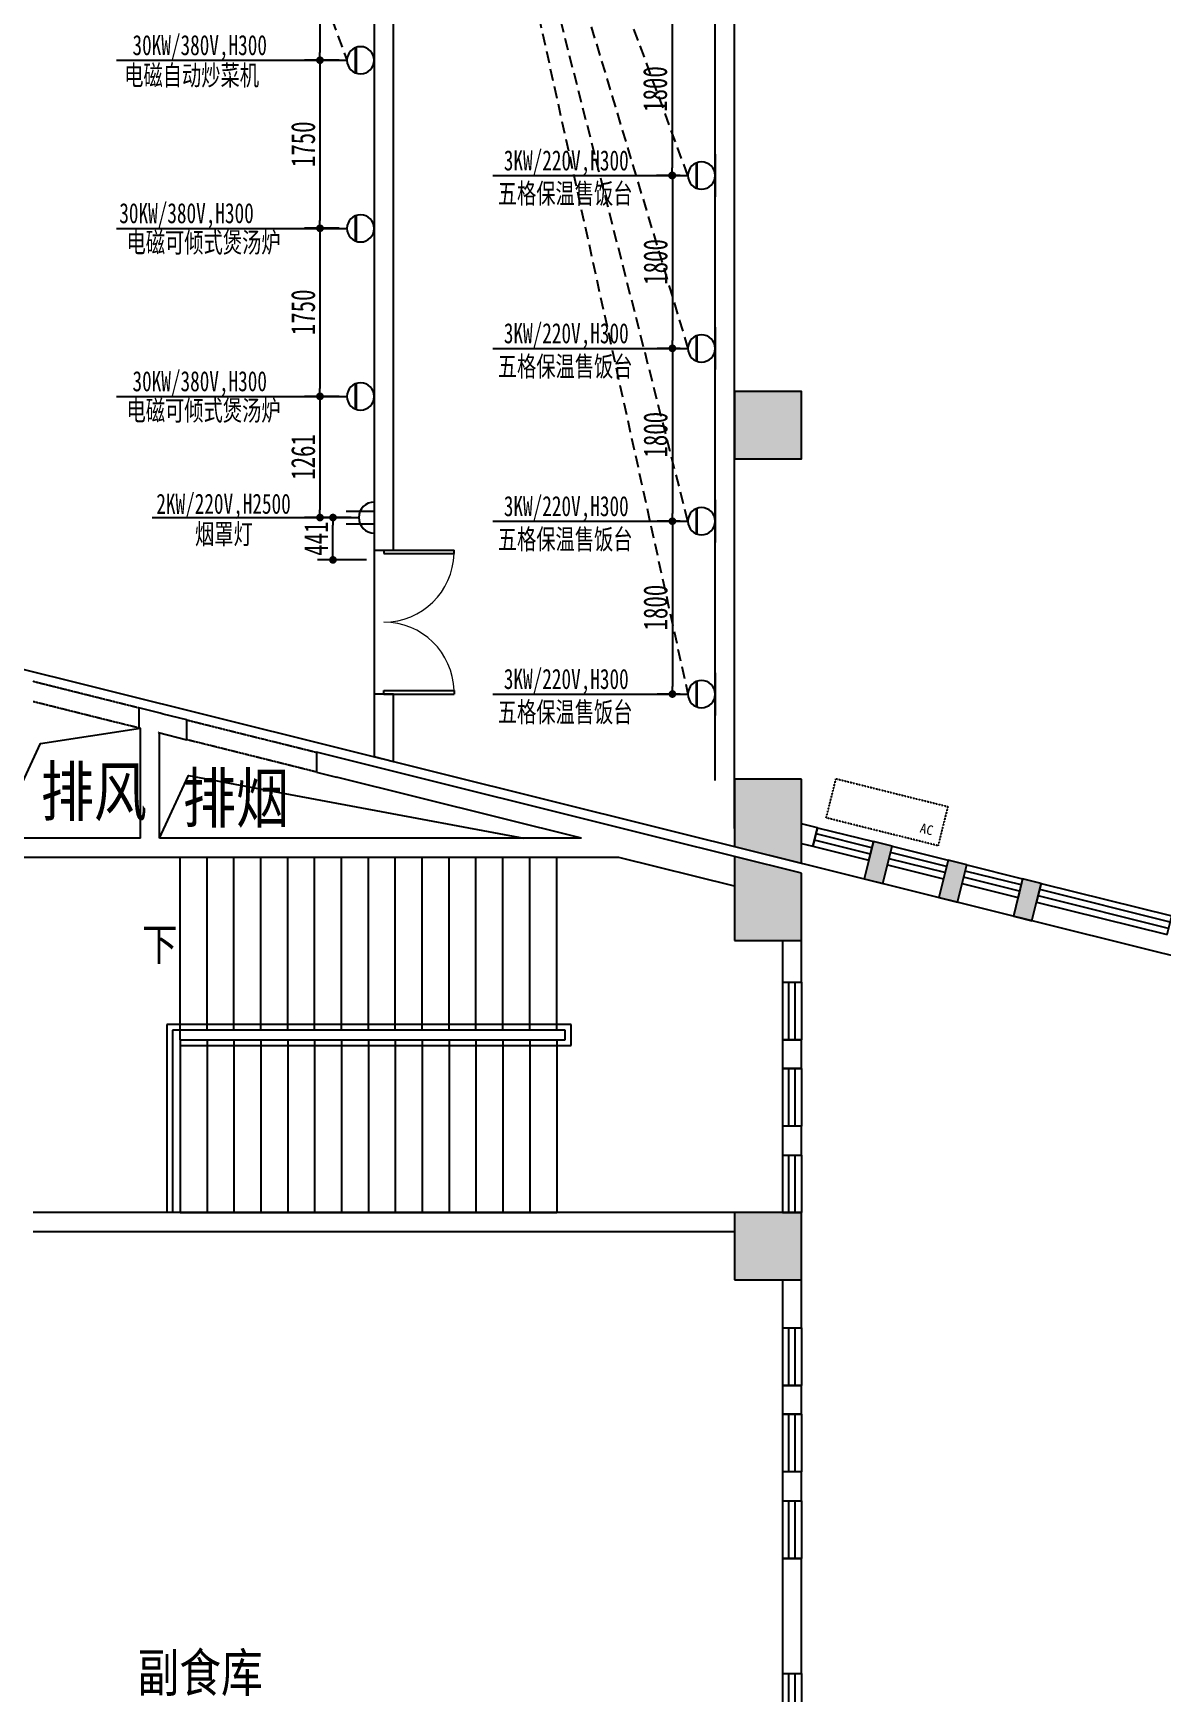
# Model space of a CAD drawing. Header units: inches. Extents: x -584 to 1446124, y -108140 to 99637.
# Drawn here: x 1347784 to 1359534, y 48579 to 65862 of the extents above; entities that cross this region are included whole.
import ezdxf

# ---------------------------------------------------------------- set-up
doc = ezdxf.new("R2010")
doc.units = ezdxf.units.IN
doc.header["$MEASUREMENT"] = 0
doc.linetypes.add('DASH', pattern=[0.35, 0.25, -0.1])
doc.linetypes.add('HIDDEN', pattern=[0.375, 0.25, -0.125])
for name, color, linetype in [('COLUMN', 6, 'Continuous'), ('DIM_SYMB', 3, 'Continuous'), ('PUB_HATCH', 8, 'Continuous'), ('PUB_TEXT', 151, 'Continuous'), ('STAIR', 6, 'Continuous'), ('WALL', 7, 'Continuous'), ('WINDOW', 3, 'Continuous'), ('供排水', 4, 'Continuous'), ('电位', 1, 'Continuous'), ('空调', 205, 'Continuous')]:
    doc.layers.add(name, color=color, linetype=linetype)
doc.styles.add('_TCH_DIM', font='stylu.ttf')
doc.styles.add('HZ-1', font='MingLiU.ttf', dxfattribs={"width": 0.8})
doc.styles.get("Standard").update_dxf_attribs({"font": '', "width": 0.7, "height": 250})
doc.styles.add('STYLE4', font='', dxfattribs={"width": 0.7, "height": 180})
doc.styles.get('Standard').set_extended_font_data('NSimSun')
doc.styles.get('STYLE4').set_extended_font_data('NSimSun')
doc.dimstyles.new('电路', dxfattribs={"dimscale": 80, "dimtxt": 2.5, "dimasz": 1, "dimexe": 2, "dimexo": 1, "dimtad": 1, "dimdec": 0, "dimtxsty": 'Standard', "dimblk": 'DOT', "dimcen": 1, "dimclrd": 6, "dimclre": 6, "dimclrt": 6, "dimadec": 0, "dimazin": 0, "dimtfac": 1, "dimtdec": 0, "dimtmove": 0, "dimatfit": 3, "dimfxl": 0, "dimarcsym": 0})

# ---------------------------------------------------------------- blocks, each defined once
blk = doc.blocks.new('vhjkghkghkl')
at = {"layer": '空调', "linetype": 'DASH', "ltscale": 0.3}
blk.add_lwpolyline([(134071, 540199), (134071, 539779), (132871, 539779), (132871, 540199), (134071, 540199)], close=True, dxfattribs=at)
at = {"layer": '空调', "linetype": 'DASH', "ltscale": 0.3, "style": 'HZ-1'}
blk.add_text('AC', height=100, dxfattribs=at).set_placement((133846, 539867))
blk = doc.blocks.new('_FZH')
at = {"layer": 'WALL'}
blk.add_lwpolyline([(-0.5, -0.5), (0.5, -0.5), (0.5, 0.5), (-0.5, 0.5)], close=True, dxfattribs=at)
blk.add_solid([(-0.5, -0.5), (0.5, -0.5), (-0.5, 0.5), (0.5, 0.5)], dxfattribs=at)
blk = doc.blocks.new('$DorLib2D$00000002')
for p, q in [((-0.5, 0), (-0.5, 0.4875)), ((-0.475, 0.4875), (-0.5, 0.4875)), ((-0.475, 0), (-0.475, 0.4875)), ((0.475, 0), (0.475, 0.4875)), ((0.475, 0.4875), (0.5, 0.4875)), ((0.5, 0), (0.5, 0.4875)), ((-0.5, 0), (-0.475, 0)), ((0.5, 0), (0.475, 0))]:
    blk.add_line(p, q)
at = {"lineweight": 13}
for centre, start, end in [((-0.4875, 0), 0, 88.53072), ((0.4875, 0), 91.46928, 180)]:
    blk.add_arc(centre, 0.4875, start, end, dxfattribs=at)
blk = doc.blocks.new('$WINLIB2D$00000001')
at = {"color": 0}
for points in [[(-0.5, 0.5), (-0.5, -0.5)], [(-0.5, 0.5), (0.5, 0.5)], [(0.5, -0.5), (0.5, 0.5)], [(0.5, 0.167), (-0.5, 0.167)], [(0.5, -0.167), (-0.5, -0.167)], [(-0.5, -0.5), (0.5, -0.5)]]:
    blk.add_lwpolyline(points, dxfattribs=at)
blk = doc.blocks.new('$TCHSYS$WIN2D')
for p, q in [((-0.5, 0.5), (0.5, 0.5)), ((-0.5, 0.5), (-0.5, -0.5)), ((0.5, 0.5), (0.5, -0.5)), ((0.5, 0.167), (-0.5, 0.167)), ((0.5, -0.167), (-0.5, -0.167)), ((-0.5, -0.5), (0.5, -0.5))]:
    blk.add_line(p, q)
blk = doc.blocks.new('A$C3BCC7316')
at = {"layer": '电位'}
for p, q in [((99, 215), (404, 215)), ((104, 226), (399, 226)), ((0, 0), (503, 0))]:
    blk.add_line(p, q, dxfattribs=at)
blk.add_circle((252, 161), 161, dxfattribs=at)
blk = doc.blocks.new('A$C383973DD')
at = {"layer": '电位'}
for p, q in [((0, 0), (0, 503)), ((292, 316), (0, 316)), ((292, 187), (0, 187))]:
    blk.add_line(p, q, dxfattribs=at)
blk.add_arc((0, 252), 161, 270, 90, dxfattribs=at)
blk = doc.blocks.new('A$C7F97516A')
at = {"layer": '电位', "color": 4, "xscale": -1}
blk.add_blockref('A$C383973DD', (292, 0), dxfattribs=at)
blk = doc.blocks.new('A$C624B2101')
at = {"rotation": 180}
blk.add_blockref('A$C7F97516A', (292, 503), dxfattribs=at)
blk = doc.blocks.new('A$C76033D9E')
at = {"layer": '电位', "rotation": 180}
blk.add_blockref('A$C624B2101', (292, 503), dxfattribs=at)
blk = doc.blocks.new('A$C748C3124')
at = {"layer": '电位', "rotation": 90}
blk.add_blockref('A$C76033D9E', (503, 0), dxfattribs=at)
blk = doc.blocks.new('A$C42B0259F')
at = {"layer": '电位', "ltscale": 5, "xscale": -1, "rotation": 180}
blk.add_blockref('A$C748C3124', (0, 292), dxfattribs=at)
blk = doc.blocks.new('A$C46FF7360')
at = {"layer": '供排水', "color": 1, "rotation": 270}
blk.add_blockref('A$C42B0259F', (0, 503), dxfattribs=at)
blk = doc.blocks.new('A$C2916719F')
at = {"layer": '电位', "linetype": 'ByBlock', "rotation": 180}
blk.add_blockref('A$C46FF7360', (292, 503), dxfattribs=at)
blk = doc.blocks.new('A$C03132E9D')
at = {"layer": '电位', "linetype": 'ByBlock', "rotation": 270}
blk.add_blockref('A$C2916719F', (0, 292), dxfattribs=at)
blk = doc.blocks.new('A$C6B0667CD')
at = {"layer": '电位', "rotation": 89.99999999999999}
blk.add_blockref('A$C03132E9D', (292, 0), dxfattribs=at)
blk = doc.blocks.new('A$C1DA46B52')
at = {"layer": '电位', "xscale": -1, "rotation": 180}
blk.add_blockref('A$C6B0667CD', (0, 503), dxfattribs=at)
blk = doc.blocks.new('A$C30686D04')
at = {"layer": 'WALL', "color": 5, "rotation": 90}
blk.add_blockref('A$C1DA46B52', (503, 0), dxfattribs=at)
blk = doc.blocks.new('A$C10C2449B')
at = {"layer": 'WALL', "color": 5, "rotation": 90}
blk.add_blockref('A$C30686D04', (292, 0), dxfattribs=at)
blk = doc.blocks.new('A$C50093F6F')
at = {"layer": '电位', "rotation": 270}
blk.add_blockref('A$C10C2449B', (0, 292), dxfattribs=at)
blk = doc.blocks.new('A$C5F826928')
at = {"layer": '电位', "rotation": 270}
blk.add_blockref('A$C50093F6F', (0, 503), dxfattribs=at)
blk = doc.blocks.new('_DOT')
at = {"color": 0, "linetype": 'ByBlock'}
blk.add_line((-0.5, 0), (-1, 0), dxfattribs=at)
at = {"color": 0, "linetype": 'ByBlock', "const_width": 0.5}
blk.add_lwpolyline([(-0.25, 0, 1), (0.25, 0, 1)], format="xyb", close=True, dxfattribs=at)
blk = doc.blocks.new('*D512')
at = {"layer": 'Defpoints', "color": 0, "transparency": 16777216}
for p in [(1351051, 67330), (1350770, 65580), (1351051, 65580)]:
    blk.add_point(p, dxfattribs=at)
at = {"layer": '电位', "color": 6, "lineweight": -2, "transparency": 16777216}
for p, q in [((1350971, 67330), (1350610, 67330)), ((1350770, 67250), (1350770, 65660)), ((1350971, 65580), (1350610, 65580))]:
    blk.add_line(p, q, dxfattribs=at)
at = {"layer": '电位', "color": 6, "lineweight": -2, "transparency": 16777216, "xscale": 80, "yscale": 80, "zscale": 80}
for p, rotation in [((1350770, 67330), 90), ((1350770, 65580), 270)]:
    blk.add_blockref('_DOT', p, dxfattribs=dict(at, rotation=rotation))
at = {"layer": '电位', "color": 6, "transparency": 16777216, "insert": (1350595, 66455), "char_height": 250, "attachment_point": 5, "rotation": 90}
blk.add_mtext('1750', dxfattribs=at)
blk = doc.blocks.new('*D513')
at = {"layer": 'Defpoints', "color": 0, "transparency": 16777216}
for p in [(1350905, 60818), (1351173, 60818), (1351335, 60377)]:
    blk.add_point(p, dxfattribs=at)
at = {"layer": '电位', "color": 6, "lineweight": -2, "transparency": 16777216}
for p, q in [((1351093, 60818), (1350745, 60818)), ((1350905, 60457), (1350905, 60738)), ((1351255, 60377), (1350745, 60377))]:
    blk.add_line(p, q, dxfattribs=at)
at = {"layer": '电位', "color": 6, "lineweight": -2, "transparency": 16777216, "xscale": 80, "yscale": 80, "zscale": 80}
for p, rotation in [((1350905, 60818), 90), ((1350905, 60377), 270)]:
    blk.add_blockref('_DOT', p, dxfattribs=dict(at, rotation=rotation))
at = {"layer": '电位', "color": 6, "transparency": 16777216, "insert": (1350730, 60598), "char_height": 250, "attachment_point": 5, "rotation": 90}
blk.add_mtext('441', dxfattribs=at)
blk = doc.blocks.new('*D525')
at = {"layer": 'Defpoints', "color": 0, "transparency": 16777216}
for p in [(1354600, 66180), (1354435, 64380), (1354600, 64380)]:
    blk.add_point(p, dxfattribs=at)
at = {"layer": '电位', "color": 6, "lineweight": -2, "transparency": 16777216}
for p, q in [((1354520, 66180), (1354275, 66180)), ((1354435, 66100), (1354435, 64460)), ((1354520, 64380), (1354275, 64380))]:
    blk.add_line(p, q, dxfattribs=at)
at = {"layer": '电位', "color": 6, "lineweight": -2, "transparency": 16777216, "xscale": 80, "yscale": 80, "zscale": 80}
for p, rotation in [((1354435, 66180), 90), ((1354435, 64380), 270)]:
    blk.add_blockref('_DOT', p, dxfattribs=dict(at, rotation=rotation))
at = {"layer": '电位', "color": 6, "transparency": 16777216, "insert": (1354260, 65280), "char_height": 250, "attachment_point": 5, "rotation": 90}
blk.add_mtext('1800', dxfattribs=at)
blk = doc.blocks.new('*D526')
at = {"layer": 'Defpoints', "color": 0, "transparency": 16777216}
for p in [(1354600, 64380), (1354439, 62580), (1354600, 62580)]:
    blk.add_point(p, dxfattribs=at)
at = {"layer": '电位', "color": 6, "lineweight": -2, "transparency": 16777216}
for p, q in [((1354520, 64380), (1354279, 64380)), ((1354439, 64300), (1354439, 62660)), ((1354520, 62580), (1354279, 62580))]:
    blk.add_line(p, q, dxfattribs=at)
at = {"layer": '电位', "color": 6, "lineweight": -2, "transparency": 16777216, "xscale": 80, "yscale": 80, "zscale": 80}
for p, rotation in [((1354439, 64380), 90), ((1354439, 62580), 270)]:
    blk.add_blockref('_DOT', p, dxfattribs=dict(at, rotation=rotation))
at = {"layer": '电位', "color": 6, "transparency": 16777216, "insert": (1354264, 63480), "char_height": 250, "attachment_point": 5, "rotation": 90}
blk.add_mtext('1800', dxfattribs=at)
blk = doc.blocks.new('*D527')
at = {"layer": 'Defpoints', "color": 0, "transparency": 16777216}
for p in [(1354600, 62580), (1354439, 60780), (1354600, 60780)]:
    blk.add_point(p, dxfattribs=at)
at = {"layer": '电位', "color": 6, "lineweight": -2, "transparency": 16777216}
for p, q in [((1354520, 62580), (1354279, 62580)), ((1354439, 62500), (1354439, 60860)), ((1354520, 60780), (1354279, 60780))]:
    blk.add_line(p, q, dxfattribs=at)
at = {"layer": '电位', "color": 6, "lineweight": -2, "transparency": 16777216, "xscale": 80, "yscale": 80, "zscale": 80}
for p, rotation in [((1354439, 62580), 90), ((1354439, 60780), 270)]:
    blk.add_blockref('_DOT', p, dxfattribs=dict(at, rotation=rotation))
at = {"layer": '电位', "color": 6, "transparency": 16777216, "insert": (1354264, 61680), "char_height": 250, "attachment_point": 5, "rotation": 90}
blk.add_mtext('1800', dxfattribs=at)
blk = doc.blocks.new('*D528')
at = {"layer": 'Defpoints', "color": 0, "transparency": 16777216}
for p in [(1354600, 60780), (1354439, 58980), (1354600, 58980)]:
    blk.add_point(p, dxfattribs=at)
at = {"layer": '电位', "color": 6, "lineweight": -2, "transparency": 16777216}
for p, q in [((1354520, 60780), (1354279, 60780)), ((1354439, 60700), (1354439, 59060)), ((1354520, 58980), (1354279, 58980))]:
    blk.add_line(p, q, dxfattribs=at)
at = {"layer": '电位', "color": 6, "lineweight": -2, "transparency": 16777216, "xscale": 80, "yscale": 80, "zscale": 80}
for p, rotation in [((1354439, 60780), 90), ((1354439, 58980), 270)]:
    blk.add_blockref('_DOT', p, dxfattribs=dict(at, rotation=rotation))
at = {"layer": '电位', "color": 6, "transparency": 16777216, "insert": (1354264, 59880), "char_height": 250, "attachment_point": 5, "rotation": 90}
blk.add_mtext('1800', dxfattribs=at)
blk = doc.blocks.new('*D791')
at = {"layer": 'Defpoints', "color": 0, "transparency": 16777216}
for p in [(1351051, 65580), (1350770, 63830), (1351051, 63830)]:
    blk.add_point(p, dxfattribs=at)
at = {"layer": '电位', "color": 6, "lineweight": -2, "transparency": 16777216}
for p, q in [((1350971, 65580), (1350610, 65580)), ((1350770, 65500), (1350770, 63910)), ((1350971, 63830), (1350610, 63830))]:
    blk.add_line(p, q, dxfattribs=at)
at = {"layer": '电位', "color": 6, "lineweight": -2, "transparency": 16777216, "xscale": 80, "yscale": 80, "zscale": 80}
for p, rotation in [((1350770, 65580), 90), ((1350770, 63830), 270)]:
    blk.add_blockref('_DOT', p, dxfattribs=dict(at, rotation=rotation))
at = {"layer": '电位', "color": 6, "transparency": 16777216, "insert": (1350595, 64705), "char_height": 250, "attachment_point": 5, "rotation": 90}
blk.add_mtext('1750', dxfattribs=at)
blk = doc.blocks.new('*D792')
at = {"layer": 'Defpoints', "color": 0, "transparency": 16777216}
for p in [(1351051, 63830), (1350770, 62080), (1351051, 62080)]:
    blk.add_point(p, dxfattribs=at)
at = {"layer": '电位', "color": 6, "lineweight": -2, "transparency": 16777216}
for p, q in [((1350971, 63830), (1350610, 63830)), ((1350770, 63750), (1350770, 62160)), ((1350971, 62080), (1350610, 62080))]:
    blk.add_line(p, q, dxfattribs=at)
at = {"layer": '电位', "color": 6, "lineweight": -2, "transparency": 16777216, "xscale": 80, "yscale": 80, "zscale": 80}
for p, rotation in [((1350770, 63830), 90), ((1350770, 62080), 270)]:
    blk.add_blockref('_DOT', p, dxfattribs=dict(at, rotation=rotation))
at = {"layer": '电位', "color": 6, "transparency": 16777216, "insert": (1350595, 62955), "char_height": 250, "attachment_point": 5, "rotation": 90}
blk.add_mtext('1750', dxfattribs=at)
blk = doc.blocks.new('*D793')
at = {"layer": 'Defpoints', "color": 0, "transparency": 16777216}
for p in [(1350790, 62079), (1350770, 60818), (1350790, 60818)]:
    blk.add_point(p, dxfattribs=at)
at = {"layer": '电位', "color": 6, "lineweight": -2, "transparency": 16777216}
for p, q in [((1350770, 62079), (1350610, 62079)), ((1350770, 61999), (1350770, 60898)), ((1350770, 60818), (1350610, 60818))]:
    blk.add_line(p, q, dxfattribs=at)
at = {"layer": '电位', "color": 6, "lineweight": -2, "transparency": 16777216, "xscale": 80, "yscale": 80, "zscale": 80}
for p, rotation in [((1350770, 62079), 90), ((1350770, 60818), 270)]:
    blk.add_blockref('_DOT', p, dxfattribs=dict(at, rotation=rotation))
at = {"layer": '电位', "color": 6, "transparency": 16777216, "insert": (1350595, 61449), "char_height": 250, "attachment_point": 5, "rotation": 90}
blk.add_mtext('1261', dxfattribs=at)

msp = doc.modelspace()

# ---------------------------------------------------------------- hatches: boundary and pattern name
at = {"layer": 'PUB_HATCH'}
for points in [[(1355784.2, 58092.2), (1355084.2, 58092.2), (1355084.2, 57392.2), (1355784.2, 57217.7)], [(1355084.2, 56414.6), (1355784.2, 56414.6), (1355784.2, 57114.6), (1355084.2, 57289.2)]]:
    msp.add_hatch(color=256, dxfattribs=at).paths.add_polyline_path(points)

# ---------------------------------------------------------------- linework, layer by layer
for points in [[(1347401.5, 57479.5), (1347859, 58465.6), (1348899.8, 58625)], [(1349099.8, 57479.5), (1349402.5, 58132), (1352891.1, 57479.5)]]:
    msp.add_lwpolyline(points)
at = {"layer": 'COLUMN', "linetype": 'DASH'}
for p, q in [((1348884.2, 58835), (1347784.2, 59109.3)), ((1348884.2, 58626), (1347784.2, 58900.3)), ((1349384.2, 58710.3), (1350734.2, 58373.7)), ((1350734.2, 58167.6), (1349384.2, 58504.2))]:
    msp.add_line(p, q, dxfattribs=at)
at = {"layer": 'COLUMN'}
for p, q in [((1349105.1, 58779.9), (1348884.2, 58835)), ((1348884.2, 58835), (1348884.2, 58628.9)), ((1349384.2, 58710.3), (1349136.9, 58772)), ((1348884.2, 58628.9), (1348899.8, 58625)), ((1349090.7, 58586.8), (1349088.5, 58577.9)), ((1349384.2, 58504.2), (1349384.2, 58710.3)), ((1349088.5, 58577.9), (1349384.2, 58504.2)), ((1351334.2, 58563.3), (1351334.2, 58328.9)), ((1351534.2, 58277.3), (1351534.2, 58563.3)), ((1350955.1, 58318.7), (1350734.2, 58373.7)), ((1350734.2, 58373.7), (1350734.2, 58167.6)), ((1351334.2, 58328.9), (1351534.2, 58277.3)), ((1350734.2, 58167.6), (1350943.1, 58115.5)), ((1355784.2, 58092.2), (1355084.2, 58092.2)), ((1355084.2, 58092.2), (1355084.2, 57392.2)), ((1355784.2, 57217.7), (1355784.2, 58092.2)), ((1355084.2, 57392.2), (1355784.2, 57217.7)), ((1355784.2, 57114.6), (1355084.2, 57289.2)), ((1355084.2, 57289.2), (1355084.2, 56414.6)), ((1355784.2, 56414.6), (1355784.2, 57114.6)), ((1355084.2, 56414.6), (1355784.2, 56414.6))]:
    msp.add_line(p, q, dxfattribs=at)
at = {"layer": 'DIM_SYMB'}
msp.add_lwpolyline([(1349174.2, 56379.5, 0, 0, 0), (1354134.2, 56379.5, 0, 0, 0), (1354134.2, 54479.5, 0, 0, 0), (1349754.2, 54479.5, 80, 0, 0), (1349454.2, 54479.5, 0, 0, 0)], format="xyseb", dxfattribs=at)
at = {"layer": 'STAIR', "color": 8, "ltscale": 3}
msp.add_line((1333482.6, 62778.1), (1355434.2, 57305), dxfattribs=at)
at = {"layer": 'STAIR'}
for p, q in [((1353234.2, 57279.5), (1349314.2, 57279.5)), ((1349314.2, 55479.5), (1349314.2, 57279.5)), ((1349594.2, 55479.5), (1349594.2, 57279.5)), ((1349874.2, 55479.5), (1349874.2, 57279.5)), ((1350154.2, 55479.5), (1350154.2, 57279.5)), ((1350434.2, 55479.5), (1350434.2, 57279.5)), ((1350714.2, 55479.5), (1350714.2, 57279.5)), ((1350994.2, 55479.5), (1350994.2, 57279.5)), ((1351274.2, 55479.5), (1351274.2, 57279.5)), ((1351554.2, 55479.5), (1351554.2, 57279.5)), ((1351834.2, 55479.5), (1351834.2, 57279.5)), ((1352114.2, 55479.5), (1352114.2, 57279.5)), ((1352394.2, 55479.5), (1352394.2, 57279.5)), ((1352674.2, 55479.5), (1352674.2, 57279.5)), ((1352954.2, 55479.5), (1352954.2, 57279.5)), ((1353234.2, 55479.5), (1353234.2, 57279.5)), ((1355434.2, 57305), (1371084.2, 53403)), ((1353384.2, 55539.5), (1349174.2, 55539.5)), ((1349174.2, 55539.5), (1349174.2, 53579.5)), ((1353324.2, 55479.5), (1349234.2, 55479.5)), ((1349234.2, 55479.5), (1349234.2, 53579.5)), ((1349314.2, 55379.5), (1349314.2, 55479.5)), ((1353234.2, 55479.5), (1349314.2, 55479.5)), ((1353324.2, 55379.5), (1353324.2, 55479.5)), ((1353384.2, 55319.5), (1353384.2, 55539.5)), ((1349314.2, 55379.5), (1353234.2, 55379.5)), ((1349314.2, 55379.5), (1349314.2, 53579.5)), ((1349314.2, 55379.5), (1353324.2, 55379.5)), ((1349314.2, 55379.5), (1349314.2, 55319.5)), ((1349314.2, 55319.5), (1353384.2, 55319.5)), ((1349594.2, 55379.5), (1349594.2, 53579.5)), ((1349874.2, 55379.5), (1349874.2, 53579.5)), ((1350154.2, 55379.5), (1350154.2, 53579.5)), ((1350434.2, 55379.5), (1350434.2, 53579.5)), ((1350714.2, 55379.5), (1350714.2, 53579.5)), ((1350994.2, 55379.5), (1350994.2, 53579.5)), ((1351274.2, 55379.5), (1351274.2, 53579.5)), ((1351554.2, 55379.5), (1351554.2, 53579.5)), ((1351834.2, 55379.5), (1351834.2, 53579.5)), ((1352114.2, 55379.5), (1352114.2, 53579.5)), ((1352394.2, 55379.5), (1352394.2, 53579.5)), ((1352674.2, 55379.5), (1352674.2, 53579.5)), ((1352954.2, 55379.5), (1352954.2, 53579.5)), ((1353234.2, 55379.5), (1353234.2, 53579.5)), ((1349234.2, 53579.5), (1349174.2, 53579.5)), ((1349314.2, 53579.5), (1353234.2, 53579.5))]:
    msp.add_line(p, q, dxfattribs=at)
at = {"layer": 'WALL', "color": 3}
for p, q in [((1355084.2, 57580.1), (1355084.2, 83879.5)), ((1354884.2, 58079.6), (1354884.2, 83679.5))]:
    msp.add_line(p, q, dxfattribs=at)
at = {"layer": 'WALL'}
for p, q in [((1351534.2, 60479.5), (1351534.2, 82179.5)), ((1351334.2, 82079.5), (1351334.2, 60479.5)), ((1351334.2, 60479.5), (1351534.2, 60479.5)), ((1351534.2, 58979.5), (1351334.2, 58979.5)), ((1351334.2, 58979.5), (1351334.2, 58563.3)), ((1351534.2, 58563.3), (1351534.2, 58979.5)), ((1349136.9, 58772), (1349105.1, 58779.9)), ((1348899.8, 57479.5), (1348899.8, 58625)), ((1349099.8, 57479.5), (1349099.8, 58575.1)), ((1354332.7, 57476.5), (1350955.1, 58318.7)), ((1353494.1, 57479.5), (1350943.1, 58115.5)), ((1355950.8, 57588.4), (1355784.2, 57629.9)), ((1355902.4, 57394.3), (1355950.8, 57588.4)), ((1348899.8, 57479.5), (1347284.2, 57479.5)), ((1353494.1, 57479.5), (1349099.8, 57479.5)), ((1355084.2, 57289.2), (1354332.7, 57476.5)), ((1355784.2, 57423.8), (1355902.4, 57394.3)), ((1348999.8, 57279.5), (1347184.2, 57279.5)), ((1353882.9, 57279.5), (1348999.8, 57279.5)), ((1355084.2, 56980), (1353882.9, 57279.5)), ((1355584.2, 56414.6), (1355584.2, 55979.5)), ((1355784.2, 55979.5), (1355784.2, 56414.6)), ((1355584.2, 55979.5), (1355784.2, 55979.5)), ((1355784.2, 55379.5), (1355584.2, 55379.5)), ((1355584.2, 55379.5), (1355584.2, 55079.5)), ((1355784.2, 55079.5), (1355784.2, 55379.5)), ((1355584.2, 55079.5), (1355784.2, 55079.5)), ((1355784.2, 54479.5), (1355584.2, 54479.5)), ((1355584.2, 54479.5), (1355584.2, 54179.5)), ((1355784.2, 54179.5), (1355784.2, 54479.5)), ((1355584.2, 54179.5), (1355784.2, 54179.5)), ((1355084.2, 53579.5), (1347784.2, 53579.5)), ((1355084.2, 53379.5), (1347784.2, 53379.5)), ((1355584.2, 52879.5), (1355584.2, 52379.5)), ((1355784.2, 52379.5), (1355784.2, 52879.5)), ((1355584.2, 52379.5), (1355784.2, 52379.5)), ((1355784.2, 51779.5), (1355584.2, 51779.5)), ((1355584.2, 51779.5), (1355584.2, 51479.5)), ((1355784.2, 51479.5), (1355784.2, 51779.5)), ((1355584.2, 51479.5), (1355784.2, 51479.5)), ((1355784.2, 50879.5), (1355584.2, 50879.5)), ((1355584.2, 50879.5), (1355584.2, 50579.5)), ((1355784.2, 50579.5), (1355784.2, 50879.5)), ((1355584.2, 50579.5), (1355784.2, 50579.5)), ((1355784.2, 49979.5), (1355584.2, 49979.5)), ((1355584.2, 49979.5), (1355584.2, 48779.5)), ((1355784.2, 48779.5), (1355784.2, 49979.5)), ((1355584.2, 48779.5), (1355784.2, 48779.5))]:
    msp.add_line(p, q, dxfattribs=at)
at = {"layer": 'WINDOW'}
msp.add_line((1351334.2, 60479.5), (1351334.2, 58979.5), dxfattribs=at)
at = {"layer": '电位', "linetype": 'HIDDEN', "ltscale": 500}
for p, q in [((1346171.7, 78856.8), (1351050.5, 65579.5)), ((1354600.2, 64379.6), (1351758.5, 72101.6)), ((1351758.5, 72034.7), (1354600.2, 62579.6)), ((1354600.2, 60779.6), (1351758.5, 71967.8)), ((1351758.5, 71901), (1354600.2, 58979.6))]:
    msp.add_line(p, q, dxfattribs=at)
at = {"layer": '电位', "color": 4}
for p, q in [((1348651.2, 65579.2), (1351050.5, 65579.5)), ((1352570.6, 64379.6), (1354600.2, 64379.6)), ((1348651.2, 63829.2), (1351050.5, 63829.5)), ((1352570.6, 62579.6), (1354600.2, 62579.6)), ((1348651.2, 62079.2), (1351050.5, 62079.5)), ((1349022.7, 60817.9), (1351173.2, 60818.3)), ((1352570.6, 60779.6), (1354600.2, 60779.6)), ((1352570.6, 58979.6), (1354600.2, 58979.6))]:
    msp.add_line(p, q, dxfattribs=at)

# ---------------------------------------------------------------- block references
at = {"layer": 'COLUMN', "xscale": 700, "yscale": 700, "zscale": 700}
for p in [(1355434.2, 61779.5), (1355434.2, 53229.5)]:
    msp.add_blockref('_FZH', p, dxfattribs=at)
at = {"layer": 'COLUMN', "yscale": 200, "zscale": 200.000000000025}
for p, xscale, rotation in [((1356581.6, 57225), 399.9999999999371, 76.00000000002387), ((1357357.9, 57031.5), 400.0000000000501, 76.00000000002791), ((1358134.1, 56837.9), 399.9999999999371, 76.00000000002387)]:
    msp.add_blockref('_FZH', p, dxfattribs=dict(at, xscale=xscale, rotation=rotation))
at = {"layer": 'WINDOW'}
for name, p, xscale, yscale, zscale, rotation in [('$DorLib2D$00000002', (1351434.2, 59729.5), 1500, 1500, 1500, 269.9999999996531), ('$WINLIB2D$00000001', (1356217.7, 57418.8), 599.9999999999196, 200, 600, 345.9999999999955), ('$WINLIB2D$00000001', (1356993.9, 57225.3), 599.9999999999196, -200, 600, 345.9999999999955), ('$WINLIB2D$00000001', (1357770.2, 57031.7), 599.9999999999196, -200, 600, 345.9999999999955), ('$WINLIB2D$00000001', (1358934.5, 56741.4), 1400.000000000104, 200, 1400, 346.0000000000001), ('$TCHSYS$WIN2D', (1355684.2, 55679.5), -600, 200, -600, 89.99999999997779), ('$TCHSYS$WIN2D', (1355684.2, 54779.5), -600, -200, -600, 89.99999999997779), ('$TCHSYS$WIN2D', (1355684.2, 53879.5), -600, 200, -600, 89.99999999997779), ('$TCHSYS$WIN2D', (1355684.2, 52079.5), -600, 200, -600, 89.99999999997779), ('$TCHSYS$WIN2D', (1355684.2, 51179.5), -600, -200, -600, 89.99999999997779), ('$TCHSYS$WIN2D', (1355684.2, 50279.5), -600, 200, -600, 89.99999999997779), ('$TCHSYS$WIN2D', (1355684.2, 48479.5), -600, 200, -600, 89.99999999997779)]:
    msp.add_blockref(name, p, dxfattribs=dict(at, xscale=xscale, yscale=yscale, zscale=zscale, rotation=rotation))
at = {"layer": '电位', "yscale": 0.8800000000046566, "zscale": 0.88, "rotation": 90}
for p, xscale in [((1351334.5, 65800.9), -0.8800000000046566), ((1354884.2, 64600.9), -0.8800000001210719), ((1351334.5, 64050.9), -0.8800000000046566), ((1354884.2, 62800.9), -0.8800000001210719), ((1351334.5, 62300.9), -0.8800000000046566), ((1354884.2, 61000.9), -0.8800000001210719), ((1354884.2, 59200.9), -0.8800000001210719)]:
    msp.add_blockref('A$C3BCC7316', p, dxfattribs=dict(at, xscale=xscale))
at = {"layer": '电位', "xscale": -1, "rotation": 180}
msp.add_blockref('A$C5F826928', (1351042.8, 61069.9), dxfattribs=at)
at = {"layer": '空调', "rotation": 345.9999999756818}
msp.add_blockref('vhjkghkghkl', (1096532, -433910.2), dxfattribs=at)

# ---------------------------------------------------------------- texts
at = {"layer": 'PUB_TEXT', "style": '_TCH_DIM', "width": 0.8}
for s, height, p in [('排风', 506.38, (1347863.7, 57711.8)), ('排烟', 506.38, (1349342.5, 57644.8)), ('下', 337.6, (1348917.3, 56204.5))]:
    msp.add_text(s, height=height, dxfattribs=at).set_placement(p)
at = {"layer": 'PUB_TEXT', "width": 0.8}
msp.add_text('副食库', height=398.73, dxfattribs=at).set_placement((1348869.3, 48590.8))
at = {"layer": '电位', "color": 4, "style": 'STYLE4', "width": 0.7}
for s, rotation, p in [('30KW/380V,H300', 0.01021, (1348817.9, 65632.9)), ('电磁自动炒菜机', 0.01021, (1348731.7, 65318.4)), ('3KW/220V,H300', 359.98979, (1352683.9, 64432.6)), ('五格保温售饭台', 359.98979, (1352621, 64087.5)), ('30KW/380V,H300', 0.01021, (1348680.6, 63882.9)), ('电磁可倾式煲汤炉', 0.01021, (1348755.9, 63577.7)), ('3KW/220V,H300', 359.98979, (1352683.9, 62632.6)), ('五格保温售饭台', 359.98979, (1352621, 62287.5)), ('30KW/380V,H300', 0.01021, (1348817.9, 62132.9)), ('电磁可倾式煲汤炉', 0.01021, (1348755.9, 61827.7)), ('2KW/220V,H2500', 0.01021, (1349065.8, 60856.5)), ('3KW/220V,H300', 359.98979, (1352683.9, 60832.6)), ('烟罩灯', 0.01021, (1349468.6, 60541.6)), ('五格保温售饭台', 359.98979, (1352621, 60487.5)), ('3KW/220V,H300', 359.98979, (1352683.9, 59032.6)), ('五格保温售饭台', 359.98979, (1352621, 58687.5))]:
    msp.add_text(s, height=210, rotation=rotation, dxfattribs=at).set_placement(p)

# ---------------------------------------------------------------- dimensions: what is measured, and where the dimension line sits
at = {"layer": '电位', "color": 1}
for base, p1, p2, override, picture, middle in [((1350769.6, 65579.5), (1351050.5, 67329.5), (1351050.5, 65579.5), {"dimtmove": 1, "dimfxl": 6, "dimfxlon": 1}, '*D512', (1350594.6, 66454.5)), ((1354435.4, 64379.6), (1354600.2, 66179.6), (1354600.2, 64379.6), {"dimtmove": 1, "dimfxl": 6, "dimfxlon": 1}, '*D525', (1354260.4, 65279.6)), ((1350769.6, 63829.5), (1351050.5, 65579.5), (1351050.5, 63829.5), {"dimtmove": 1, "dimfxl": 6, "dimfxlon": 1}, '*D791', (1350594.6, 64704.5)), ((1354438.7, 62579.6), (1354600.2, 64379.6), (1354600.2, 62579.6), {"dimfxl": 6, "dimfxlon": 1}, '*D526', (1354263.7, 63479.6)), ((1350769.6, 62079.5), (1351050.5, 63829.5), (1351050.5, 62079.5), {"dimtmove": 1, "dimfxl": 6, "dimfxlon": 1}, '*D792', (1350594.6, 62954.5)), ((1354438.7, 60779.6), (1354600.2, 62579.6), (1354600.2, 60779.6), {"dimtmove": 1, "dimfxl": 6, "dimfxlon": 1}, '*D527', (1354263.7, 61679.6)), ((1350769.6, 60818.3), (1350789.6, 62079.5), (1350789.6, 60818.3), {"dimfxl": 6, "dimfxlon": 1}, '*D793', (1350594.6, 61448.9)), ((1350905.4, 60818.3), (1351334.5, 60377.3), (1351173.2, 60818.3), {"dimfxl": 6, "dimfxlon": 1}, '*D513', (1350730.4, 60597.8)), ((1354438.7, 58979.6), (1354600.2, 60779.6), (1354600.2, 58979.6), {"dimtmove": 1, "dimfxl": 6, "dimfxlon": 1}, '*D528', (1354263.7, 59879.6))]:
    dim = msp.add_linear_dim(base=base, p1=p1, p2=p2, angle=90, dimstyle='电路', override=override, dxfattribs=at)
    dim.commit()
    dim.dimension.update_dxf_attribs({"geometry": picture, "text_midpoint": middle})

doc.saveas('drawing.dxf')
